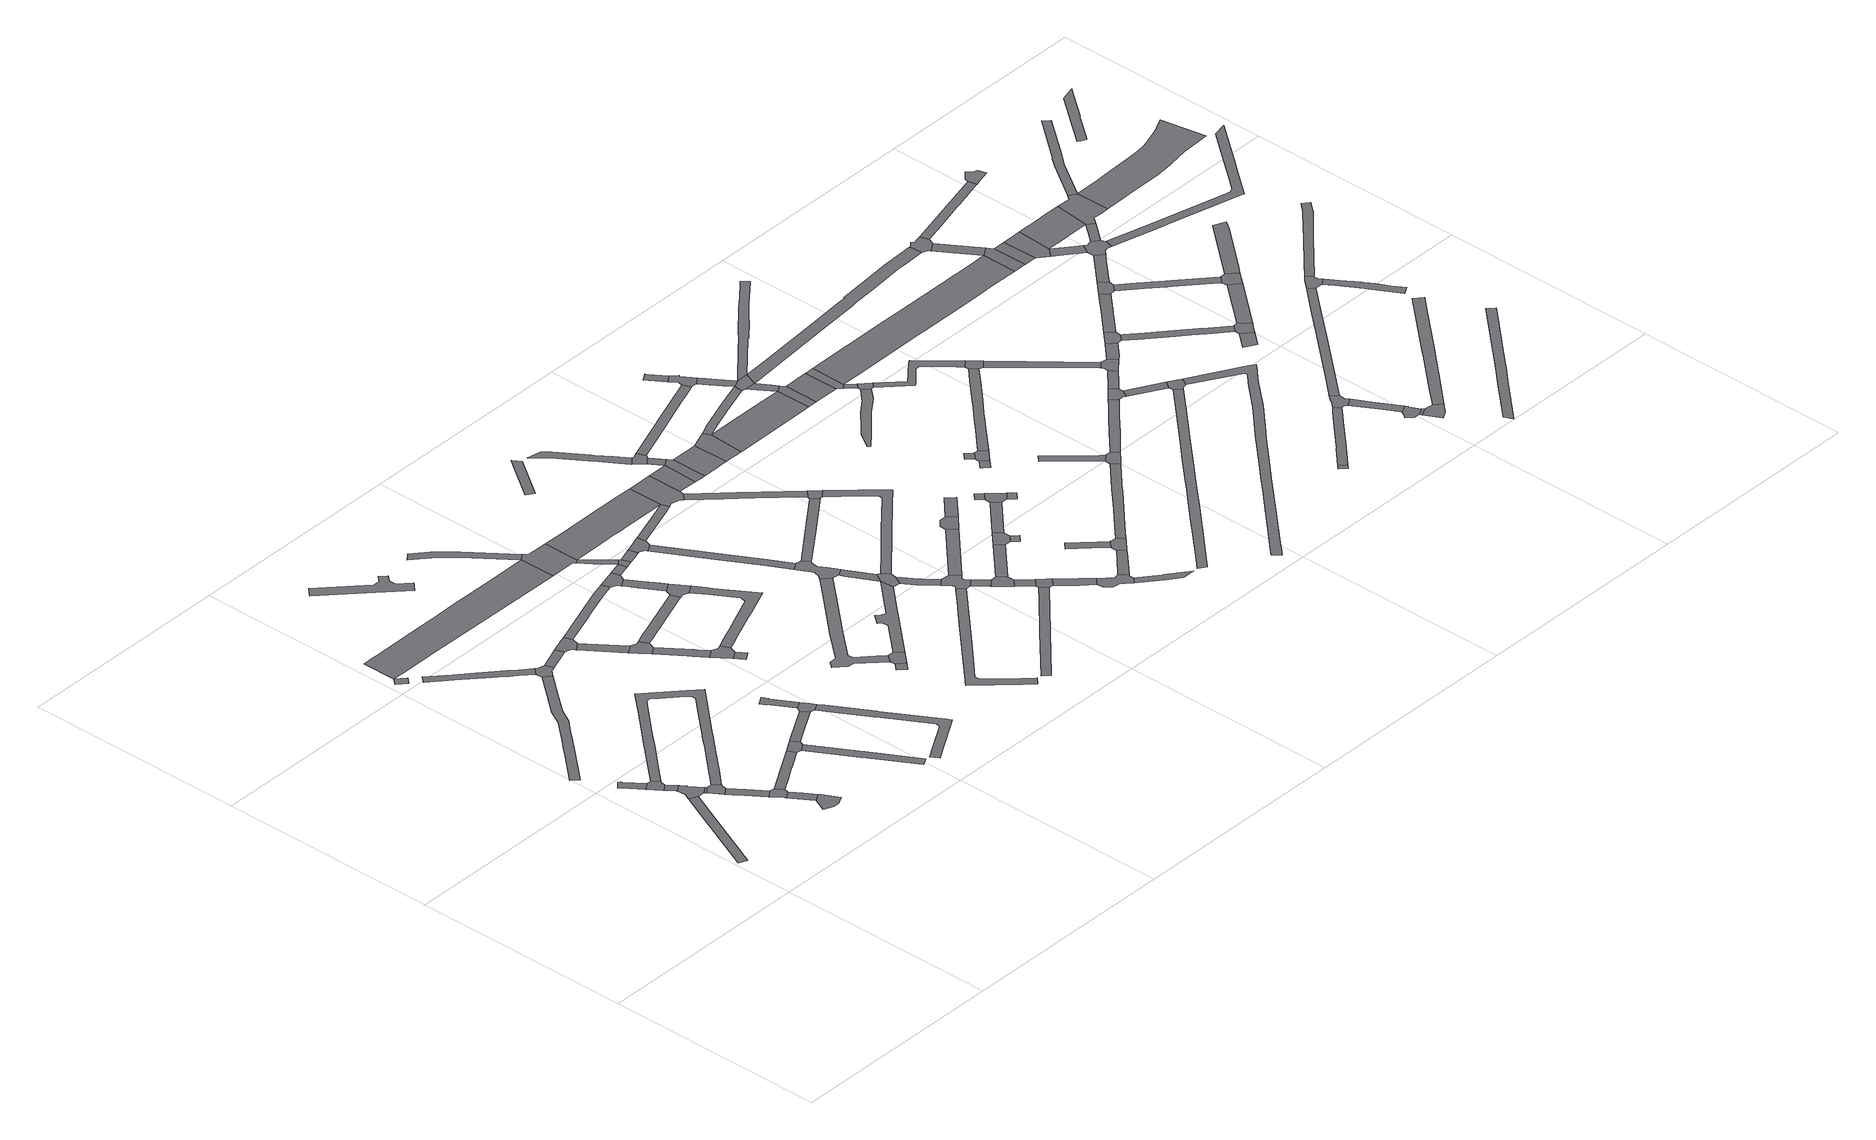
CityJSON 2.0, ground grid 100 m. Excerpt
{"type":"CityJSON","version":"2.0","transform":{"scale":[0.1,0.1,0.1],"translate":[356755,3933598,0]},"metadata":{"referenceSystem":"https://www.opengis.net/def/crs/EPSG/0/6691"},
"CityObjects":{
"road1":{"type":"Road","attributes":{"RoadStructureAttribute.sectionType":"1"},"geometry":[{"type":"MultiSurface","lod":"1","boundaries":[[[0,1,2,3,4,5,6,7,8,9]]]}]},
"road2":{"type":"Road","attributes":{"RoadStructureAttribute.sectionType":"1"},"geometry":[{"type":"MultiSurface","lod":"1","boundaries":[[[10,11,12,13,14,15,16,17]]]}]},
"road3":{"type":"Road","geometry":[{"type":"MultiSurface","lod":"1","boundaries":[[[18,12,11,19,20,21,22]]]}]},
"road4":{"type":"Road","attributes":{"RoadStructureAttribute.sectionType":"1"},"geometry":[{"type":"MultiSurface","lod":"1","boundaries":[[[23,20,19,24,25,26]]]}]},
"road5":{"type":"Road","geometry":[{"type":"MultiSurface","lod":"1","boundaries":[[[27,28,29,30,26,25,31,0,9,32]]]}]},
"road6":{"type":"Road","attributes":{"RoadStructureAttribute.sectionType":"1"},"geometry":[{"type":"MultiSurface","lod":"1","boundaries":[[[33,34,27,32]]]}]},
"road7":{"type":"Road","geometry":[{"type":"MultiSurface","lod":"1","boundaries":[[[33,35,36,37,38,39,40,34]]]}]},
"road8":{"type":"Road","attributes":{"RoadStructureAttribute.sectionType":"1"},"geometry":[{"type":"MultiSurface","lod":"1","boundaries":[[[41,42,37,36,43,44,45,46]]]}]},
"road9":{"type":"Road","geometry":[{"type":"MultiSurface","lod":"1","boundaries":[[[47,48,41,46,49,50,51]]]}]},
"road10":{"type":"Road","attributes":{"RoadStructureAttribute.sectionType":"1"},"geometry":[{"type":"MultiSurface","lod":"1","boundaries":[[[52,53,51,50,54]]]}]},
"road11":{"type":"Road","geometry":[{"type":"MultiSurface","lod":"1","boundaries":[[[55,56,57,52,54,58,59]]]}]},
"road12":{"type":"Road","attributes":{"RoadStructureAttribute.sectionType":"1"},"geometry":[{"type":"MultiSurface","lod":"1","boundaries":[[[60,61,62,63,64,65,66,67,68,69,70,71,72,73,74,75,76,77,78,79]]]}]},
"road13":{"type":"Road","geometry":[{"type":"MultiSurface","lod":"1","boundaries":[[[80,81,82,83]]]}]},
"road14":{"type":"Road","attributes":{"RoadStructureAttribute.sectionType":"1"}},
"road15":{"type":"Road","attributes":{"RoadStructureAttribute.sectionType":"1"},"geometry":[{"type":"MultiSurface","lod":"1","boundaries":[[[47,84,85,86,87,88,89,48]]]}]},
"road16":{"type":"Road","attributes":{"RoadStructureAttribute.sectionType":"1"},"geometry":[{"type":"MultiSurface","lod":"1","boundaries":[[[90,91,92,93,94,95,96,97,98,99,100,101,102,103,104,105,106,107,40,39,108,109,110,111,112,113,114,115,116,117,118,119,120,121,122,123,18,22]]]}]},
"road17":{"type":"Road","attributes":{"RoadStructureAttribute.sectionType":"1"},"geometry":[{"type":"MultiSurface","lod":"1","boundaries":[[[124,125,126,127,128,129,130,131,132,133,134,135,136,137]]]}]},
"road18":{"type":"Road","geometry":[{"type":"MultiSurface","lod":"1","boundaries":[[[138,88,87,139,140,141,142]]]}]},
"road19":{"type":"Road","geometry":[{"type":"MultiSurface","lod":"1","boundaries":[[[68,143,144,145,146,147,148,149,132,131,69]]]}]},
"road20":{"type":"Road","attributes":{"RoadStructureAttribute.sectionType":"1"},"geometry":[{"type":"MultiSurface","lod":"1","boundaries":[[[150,151,152,153,140,139,154,155,156,157]]]}]},
"road21":{"type":"Road","attributes":{"RoadStructureAttribute.sectionType":"1"},"geometry":[{"type":"MultiSurface","lod":"1","boundaries":[[[141,158,159,160,161,142]]]}]},
"road22":{"type":"Road","attributes":{"RoadStructureAttribute.sectionType":"1"},"geometry":[{"type":"MultiSurface","lod":"1","boundaries":[[[148,147,162,163]]]}]},
"road23":{"type":"Road","attributes":{"function":"3","RoadStructureAttribute.sectionType":"1"},"geometry":[{"type":"MultiSurface","lod":"1","boundaries":[[[164,165,166,167,168,169,170,171,80,172,173,174,175,176]]]}]},
"road24":{"type":"Road","geometry":[{"type":"MultiSurface","lod":"1","boundaries":[[[177,178,179,180,181,182,183,184]]]}]},
"road25":{"type":"Road","geometry":[{"type":"MultiSurface","lod":"1","boundaries":[[[185,186,187,188,163,162,189,190,191]]]}]},
"road26":{"type":"Road","attributes":{"RoadStructureAttribute.sectionType":"1"},"geometry":[{"type":"MultiSurface","lod":"1","boundaries":[[[192,193,194,195,196,197,198,199,200,201,202,203]]]}]},
"road27":{"type":"Road","geometry":[{"type":"MultiSurface","lod":"1","boundaries":[[[183,204,160,159,205,206,207,184]]]}]},
"road28":{"type":"Road","attributes":{"RoadStructureAttribute.sectionType":"1"},"geometry":[{"type":"MultiSurface","lod":"1","boundaries":[[[190,208,209,210,211,191]]]}]},
"road29":{"type":"Road","attributes":{"RoadStructureAttribute.sectionType":"1"},"geometry":[{"type":"MultiSurface","lod":"1","boundaries":[[[212,213,214,215,216,217,218,219,206,205,220,221,222,223,224,225,226,227]]]}]},
"road30":{"type":"Road","geometry":[{"type":"MultiSurface","lod":"1","boundaries":[[[228,229,230,210,209,231,232,233,234]]]}]},
"road31":{"type":"Road","attributes":{"RoadStructureAttribute.sectionType":"1"},"geometry":[{"type":"MultiSurface","lod":"1","boundaries":[[[232,235,236,237,238,239,240,233]]]}]},
"road32":{"type":"Road","geometry":[{"type":"MultiSurface","lod":"1","boundaries":[[[241,242,243,244,238,237,245]]]}]},
"road33":{"type":"Road","geometry":[{"type":"MultiSurface","lod":"1","boundaries":[[[246,247,241,245]]]}]},
"road34":{"type":"Road","attributes":{"RoadStructureAttribute.sectionType":"1"},"geometry":[{"type":"MultiSurface","lod":"1","boundaries":[[[248,249,250,187,186,251,252,253,254,255]]]}]},
"road35":{"type":"Road","attributes":{"RoadStructureAttribute.sectionType":"1"},"geometry":[{"type":"MultiSurface","lod":"1","boundaries":[[[256,257,258,228,234,259,260,261,262]]]}]},
"road36":{"type":"Road","attributes":{"RoadStructureAttribute.sectionType":"1"},"geometry":[{"type":"MultiSurface","lod":"1","boundaries":[[[263,264,265,266,267,268,269,176]]]}]},
"road37":{"type":"Road","geometry":[{"type":"MultiSurface","lod":"1","boundaries":[[[270,271,272,273]]]}]},
"road38":{"type":"Road","geometry":[{"type":"MultiSurface","lod":"1","boundaries":[[[274,270,273,275,276,277]]]}]},
"road39":{"type":"Road","geometry":[{"type":"MultiSurface","lod":"1","boundaries":[[[278,279,280,281,282,283,284,248,255]]]}]},
"road40":{"type":"Road","attributes":{"RoadStructureAttribute.sectionType":"1"},"geometry":[{"type":"MultiSurface","lod":"1","boundaries":[[[285,286,287,288,289,290,291,243,242,292,293,294,295,296,297,298,299,300,301]]]}]},
"road41":{"type":"Road","geometry":[{"type":"MultiSurface","lod":"1","boundaries":[[[175,302,303,304,305,306,263,176]]]}]},
"road42":{"type":"Road","attributes":{"RoadStructureAttribute.sectionType":"1"},"geometry":[{"type":"MultiSurface","lod":"1","boundaries":[[[280,307,308,309,310,311,312,313,281]]]}]},
"road43":{"type":"Road","geometry":[{"type":"MultiSurface","lod":"1","boundaries":[[[314,301,300,311,310,256,262]]]}]},
"road44":{"type":"Road","attributes":{"RoadStructureAttribute.sectionType":"1"},"geometry":[{"type":"MultiSurface","lod":"1","boundaries":[[[315,284,283,316,317]]]}]},
"road45":{"type":"Road","attributes":{"RoadStructureAttribute.sectionType":"1"},"geometry":[{"type":"MultiSurface","lod":"1","boundaries":[[[318,319,320,321,322,323,324,325,326,327,328,329,330,331,332,333,334,335,274,277]]]}]},
"road46":{"type":"Road","attributes":{"function":"3","RoadStructureAttribute.sectionType":"1"},"geometry":[{"type":"MultiSurface","lod":"1","boundaries":[[[303,336,315,337,338,304]]]}]},
"road47":{"type":"Road","geometry":[{"type":"MultiSurface","lod":"1","boundaries":[[[339,340,341,337,315,317]]]}]},
"road48":{"type":"Road","attributes":{"RoadStructureAttribute.sectionType":"1"},"geometry":[{"type":"MultiSurface","lod":"1","boundaries":[[[339,342,343,344,340]]]}]},
"road49":{"type":"Road","attributes":{"RoadStructureAttribute.sectionType":"1"},"geometry":[{"type":"MultiSurface","lod":"1","boundaries":[[[345,346,347,348,349,350,351,352,353,354,355,356,357,358,359]]]}]},
"road50":{"type":"Road","attributes":{"RoadStructureAttribute.sectionType":"1"},"geometry":[{"type":"MultiSurface","lod":"1","boundaries":[[[360,361,362,363,364,365,366,367,276,275,368,369,370,371]]]}]},
"road51":{"type":"Road","geometry":[{"type":"MultiSurface","lod":"1","boundaries":[[[372,373,374,375,344,343,376,377,378,379,380,381]]]}]},
"road52":{"type":"Road","attributes":{"RoadStructureAttribute.sectionType":"1"},"geometry":[{"type":"MultiSurface","lod":"1","boundaries":[[[382,383,384,385,379,378,386,387,388,389]]]}]},
"road53":{"type":"Road","attributes":{"function":"3","RoadStructureAttribute.sectionType":"1"},"geometry":[{"type":"MultiSurface","lod":"1","boundaries":[[[390,391,392,393,394,395,396,397,398,399,400,401,402,305,304]]]}]},
"road54":{"type":"Road","attributes":{"RoadStructureAttribute.sectionType":"1"},"geometry":[{"type":"MultiSurface","lod":"1","boundaries":[[[403,404,405,406,407,408,409,410]]]}]},
"road55":{"type":"Road","geometry":[{"type":"MultiSurface","lod":"1","boundaries":[[[411,412,413,414,325,324,415,416,417,418,419,420,421,422,382,389]]]}]},
"road56":{"type":"Road","attributes":{"RoadStructureAttribute.sectionType":"1"},"geometry":[{"type":"MultiSurface","lod":"1","boundaries":[[[397,423,381,380,424,425,426]]]}]},
"road57":{"type":"Road","attributes":{"RoadStructureAttribute.sectionType":"1"},"geometry":[{"type":"MultiSurface","lod":"1","boundaries":[[[427,428,429,416,415,430,431,371]]]}]},
"road58":{"type":"Road","geometry":[{"type":"MultiSurface","lod":"1","boundaries":[[[432,427,371,370,433,434,435]]]}]},
"road59":{"type":"Road","attributes":{"RoadStructureAttribute.sectionType":"1"},"geometry":[{"type":"MultiSurface","lod":"1","boundaries":[[[436,437,438,439,440,441]]]}]},
"road60":{"type":"Road","attributes":{"RoadStructureAttribute.sectionType":"1"},"geometry":[{"type":"MultiSurface","lod":"1","boundaries":[[[442,443,444,445,446,447,448,449,434,433]]]}]},
"road61":{"type":"Road","geometry":[{"type":"MultiSurface","lod":"1","boundaries":[[[359,450,451,452,453,454,455,446,445,456,457,345]]]}]},
"road62":{"type":"Road","attributes":{"RoadStructureAttribute.sectionType":"1"},"geometry":[{"type":"MultiSurface","lod":"1","boundaries":[[[450,458,459,451]]]}]},
"road63":{"type":"Road","geometry":[{"type":"MultiSurface","lod":"1","boundaries":[[[460,461,462,463,464,465,398,397,426]]]}]},
"road64":{"type":"Road","geometry":[{"type":"MultiSurface","lod":"1","boundaries":[[[466,459,458,467,468,469,470]]]}]},
"road65":{"type":"Road","attributes":{"RoadStructureAttribute.sectionType":"1"},"geometry":[{"type":"MultiSurface","lod":"1","boundaries":[[[471,472,473,474,421,420]]]}]},
"road66":{"type":"Road","attributes":{"RoadStructureAttribute.sectionType":"1"},"geometry":[{"type":"MultiSurface","lod":"1","boundaries":[[[475,469,468,476]]]}]},
"road67":{"type":"Road","attributes":{"RoadStructureAttribute.sectionType":"1"},"geometry":[{"type":"MultiSurface","lod":"1","boundaries":[[[477,478,479,480,481,482,483,484,485,486,487,488,489,490]]]}]},
"road68":{"type":"Road","geometry":[{"type":"MultiSurface","lod":"1","boundaries":[[[406,491,492,493,494,475,476,407]]]}]},
"road69":{"type":"Road","attributes":{"function":"3","RoadStructureAttribute.sectionType":"1"},"geometry":[{"type":"MultiSurface","lod":"1","boundaries":[[[495,496,465,464,497]]]}]},
"road70":{"type":"Road","attributes":{"RoadStructureAttribute.sectionType":"1"},"geometry":[{"type":"MultiSurface","lod":"1","boundaries":[[[498,499,455,454]]]}]},
"road71":{"type":"Road","attributes":{"RoadStructureAttribute.sectionType":"1"},"geometry":[{"type":"MultiSurface","lod":"1","boundaries":[[[500,501,502,463,462,503,504,505,506,507,508,509]]]}]},
"road72":{"type":"Road","attributes":{"RoadStructureAttribute.sectionType":"1"},"geometry":[{"type":"MultiSurface","lod":"1","boundaries":[[[491,510,511,512,513,514,515,516,517,492]]]}]},
"road73":{"type":"Road","attributes":{"RoadStructureAttribute.sectionType":"1"},"geometry":[{"type":"MultiSurface","lod":"1","boundaries":[[[518,519,466,470]]]}]},
"road74":{"type":"Road","attributes":{"RoadStructureAttribute.sectionType":"1"},"geometry":[{"type":"MultiSurface","lod":"1","boundaries":[[[520,521,522,523,524,525,526,527,528,529,530,531,532,533,534,535,536,537,538,539,540,541,432,435]]]}]},
"road75":{"type":"Road","geometry":[{"type":"MultiSurface","lod":"1","boundaries":[[[542,543,544,545,477,490,546]]]}]},
"road76":{"type":"Road","geometry":[{"type":"MultiSurface","lod":"1","boundaries":[[[547,548,549,495,497,550,551]]]}]},
"road77":{"type":"Road","attributes":{"RoadStructureAttribute.sectionType":"1"},"geometry":[{"type":"MultiSurface","lod":"1","boundaries":[[[552,495,549,542,546]]]}]},
"road78":{"type":"Road","geometry":[{"type":"MultiSurface","lod":"1","boundaries":[[[553,554,555,556,557,558,559,560,561,562,514,513,563,564]]]}]},
"road79":{"type":"Road","geometry":[{"type":"MultiSurface","lod":"1","boundaries":[[[508,565,566,473,472,567,532,531,568,569,509]]]}]},
"road80":{"type":"Road","attributes":{"function":"3","RoadStructureAttribute.sectionType":"1"},"geometry":[{"type":"MultiSurface","lod":"1","boundaries":[[[547,551,570,571,572]]]}]},
"road81":{"type":"Road","geometry":[{"type":"MultiSurface","lod":"1","boundaries":[[[573,574,519,518,575,576]]]}]},
"road82":{"type":"Road","attributes":{"RoadStructureAttribute.sectionType":"1"},"geometry":[{"type":"MultiSurface","lod":"1","boundaries":[[[577,578,579,580,499,498,581,582]]]}]},
"road83":{"type":"Road","geometry":[{"type":"MultiSurface","lod":"1","boundaries":[[[575,583,584,576]]]}]},
"road84":{"type":"Road","attributes":{"RoadStructureAttribute.sectionType":"1"},"geometry":[{"type":"MultiSurface","lod":"1","boundaries":[[[556,585,586,587,588,589,590,557]]]}]},
"road85":{"type":"Road","attributes":{"RoadStructureAttribute.sectionType":"1"},"geometry":[{"type":"MultiSurface","lod":"1","boundaries":[[[591,592,560,559,593,594,595]]]}]},
"road86":{"type":"Road","geometry":[{"type":"MultiSurface","lod":"1","boundaries":[[[571,596,597,598,599,572]]]}]},
"road87":{"type":"Road","attributes":{"RoadStructureAttribute.sectionType":"1"},"geometry":[{"type":"MultiSurface","lod":"1","boundaries":[[[600,601,602,603,604,605]]]}]},
"road88":{"type":"Road","attributes":{"RoadStructureAttribute.sectionType":"1"},"geometry":[{"type":"MultiSurface","lod":"1","boundaries":[[[606,607,577,582]]]}]},
"road89":{"type":"Road","attributes":{"RoadStructureAttribute.sectionType":"1"},"geometry":[{"type":"MultiSurface","lod":"1","boundaries":[[[608,574,573,609,610,611]]]}]},
"road90":{"type":"Road","geometry":[{"type":"MultiSurface","lod":"1","boundaries":[[[594,612,613,614,600,605,595]]]}]},
"road91":{"type":"Road","attributes":{"RoadStructureAttribute.sectionType":"1"},"geometry":[{"type":"MultiSurface","lod":"1","boundaries":[[[543,615,616,617,618,619,620,621,622,623,624,544]]]}]},
"road92":{"type":"Road","attributes":{"RoadStructureAttribute.sectionType":"1"},"geometry":[{"type":"MultiSurface","lod":"1","boundaries":[[[625,626,627,628]]]}]},
"road93":{"type":"Road","geometry":[{"type":"MultiSurface","lod":"1","boundaries":[[[610,629,630,625,628,611]]]}]},
"road94":{"type":"Road","attributes":{"RoadStructureAttribute.sectionType":"1"},"geometry":[{"type":"MultiSurface","lod":"1","boundaries":[[[631,632,630,629]]]}]},
"road95":{"type":"Road","attributes":{"RoadStructureAttribute.sectionType":"1"},"geometry":[{"type":"MultiSurface","lod":"1","boundaries":[[[597,633,634,635,636,637,638,639,640,641,642,598]]]}]},
"road96":{"type":"Road","attributes":{"function":"3","RoadStructureAttribute.sectionType":"1"},"geometry":[{"type":"MultiSurface","lod":"1","boundaries":[[[643,644,645,646,647,648,649,650,597,596]]]}]},
"road97":{"type":"Road","attributes":{"RoadStructureAttribute.sectionType":"1"},"geometry":[{"type":"MultiSurface","lod":"1","boundaries":[[[651,652,653,654,655]]]}]},
"road98":{"type":"Road","attributes":{"RoadStructureAttribute.sectionType":"1"},"geometry":[{"type":"MultiSurface","lod":"1","boundaries":[[[656,657,658,659,660,661,662,614,613,663,664,665,666,667,668,669,670,671,672]]]}]},
"road99":{"type":"Road","attributes":{"RoadStructureAttribute.sectionType":"1"},"geometry":[{"type":"MultiSurface","lod":"1","boundaries":[[[673,674,675,676,677,678]]]}]},
"road100":{"type":"Road","geometry":[{"type":"MultiSurface","lod":"1","boundaries":[[[652,651,679,680,620,619,681,682,683,684,685,686]]]}]},
"road101":{"type":"Road","geometry":[{"type":"MultiSurface","lod":"1","boundaries":[[[687,688,689,690]]]}]},
"road102":{"type":"Road","geometry":[{"type":"MultiSurface","lod":"1","boundaries":[[[687,690,691,673,678,692,693,694,695]]]}]},
"road103":{"type":"Road","attributes":{"RoadStructureAttribute.sectionType":"1"},"geometry":[{"type":"MultiSurface","lod":"1","boundaries":[[[696,697,698,683,682,699,638,700]]]}]},
"road104":{"type":"Road","attributes":{"RoadStructureAttribute.sectionType":"1"},"geometry":[{"type":"MultiSurface","lod":"1","boundaries":[[[701,702,703,704,705,706,707,708,709,710,711,712,713]]]}]},
"road105":{"type":"Road","attributes":{"RoadStructureAttribute.sectionType":"1"},"geometry":[{"type":"MultiSurface","lod":"1","boundaries":[[[714,715,716,646,717,718,719]]]}]},
"road106":{"type":"Road","geometry":[{"type":"MultiSurface","lod":"1","boundaries":[[[720,700,638,637,714,719]]]}]},
"road107":{"type":"Road","geometry":[{"type":"MultiSurface","lod":"1","boundaries":[[[645,721,722,717,646]]]}]},
"road108":{"type":"Road","attributes":{"RoadStructureAttribute.sectionType":"1"},"geometry":[{"type":"MultiSurface","lod":"1","boundaries":[[[723,724,725,726,727]]]}]},
"road109":{"type":"Road","attributes":{"RoadStructureAttribute.sectionType":"1"},"geometry":[{"type":"MultiSurface","lod":"1","boundaries":[[[721,728,729,730,722]]]}]},
"road110":{"type":"Road","attributes":{"RoadStructureAttribute.sectionType":"1"},"geometry":[{"type":"MultiSurface","lod":"1","boundaries":[[[731,732,733,734,735,736,737,738,739,740,741,742,743,744,745,746,747,748,749,750,751]]]}]},
"road111":{"type":"Road","geometry":[{"type":"MultiSurface","lod":"1","boundaries":[[[723,727,672,671,752,753,754]]]}]},
"road112":{"type":"Road","geometry":[{"type":"MultiSurface","lod":"1","boundaries":[[[755,730,729,756,757,758]]]}]},
"road113":{"type":"Road","attributes":{"RoadStructureAttribute.sectionType":"1"},"geometry":[{"type":"MultiSurface","lod":"1","boundaries":[[[756,759,760,757]]]}]},
"road114":{"type":"Road","geometry":[{"type":"MultiSurface","lod":"1","boundaries":[[[761,760,759,713,712,762]]]}]},
"road115":{"type":"Road","attributes":{"RoadStructureAttribute.sectionType":"1"},"geometry":[{"type":"MultiSurface","lod":"1","boundaries":[[[694,763,764,765,766,767,768,769,770,771,772,773,774,775,695]]]}]},
"road116":{"type":"Road","attributes":{"RoadStructureAttribute.sectionType":"1"},"geometry":[{"type":"MultiSurface","lod":"1","boundaries":[[[776,777,778,779,780,781,782,783,784,785,786,787,788,789,790,791,792,793,700,720]]]}]},
"road117":{"type":"Road","attributes":{"RoadStructureAttribute.sectionType":"1"},"geometry":[{"type":"MultiSurface","lod":"1","boundaries":[[[794,795,796,797,798,799,800,801,802,803,804,805,806,761,762]]]}]},
"road118":{"type":"Road","attributes":{"RoadStructureAttribute.sectionType":"1"},"geometry":[{"type":"MultiSurface","lod":"1","boundaries":[[[807,808,809,810,811,812,754,753,813,814,815,816,817]]]}]},
"road119":{"type":"Road","attributes":{"RoadStructureAttribute.sectionType":"1"},"geometry":[{"type":"MultiSurface","lod":"1","boundaries":[[[818,819,820,821,822,823,824,825,826,827,828,829,830,831,832,833,834,835,836,837,838,839,840,841,842,843,844,845,846,847,848,849]]]}]},
"road120":{"type":"Road","geometry":[{"type":"MultiSurface","lod":"1","boundaries":[[[850,851,852,853]]]}]},
"road121":{"type":"Road","geometry":[{"type":"MultiSurface","lod":"1","boundaries":[[[854,855,801,800,769,768]]]}]},
"road122":{"type":"Road","geometry":[{"type":"MultiSurface","lod":"1","boundaries":[[[856,857,858,859,860,861,807,817]]]}]},
"road123":{"type":"Road","attributes":{"RoadStructureAttribute.sectionType":"1"},"geometry":[{"type":"MultiSurface","lod":"1","boundaries":[[[862,863,864,865,866,867,868,869,870,871,872,873,874,875,876,877,878,720,719]]]}]},
"road124":{"type":"Road","attributes":{"RoadStructureAttribute.sectionType":"1"},"geometry":[{"type":"MultiSurface","lod":"1","boundaries":[[[879,880,881,855,854,882,883,884,885]]]}]},
"road125":{"type":"Road","attributes":{"RoadStructureAttribute.sectionType":"1"},"geometry":[{"type":"MultiSurface","lod":"1","boundaries":[[[858,857,886,887]]]}]},
"road126":{"type":"Road","attributes":{"RoadStructureAttribute.sectionType":"1"},"geometry":[{"type":"MultiSurface","lod":"1","boundaries":[[[859,888,889,890,891,860]]]}]},
"road127":{"type":"Road","attributes":{"RoadStructureAttribute.sectionType":"1"},"geometry":[{"type":"MultiSurface","lod":"1","boundaries":[[[892,893,894,895,896,897,898,850,853,899,900,901,902,903]]]}]},
"road128":{"type":"Road","attributes":{"function":"3","RoadStructureAttribute.sectionType":"1"},"geometry":[{"type":"MultiSurface","lod":"1","boundaries":[[[904,905,906,907,758,757,908,909,910,911,912,913,914,915,916]]]}]},
"road129":{"type":"Road","geometry":[{"type":"MultiSurface","lod":"1","boundaries":[[[750,917,834,833,887,886,751]]]}]},
"road130":{"type":"Road","geometry":[{"type":"MultiSurface","lod":"1","boundaries":[[[918,919,890,889,920,921,879,885]]]}]},
"road131":{"type":"Road","attributes":{"RoadStructureAttribute.sectionType":"1"},"geometry":[{"type":"MultiSurface","lod":"1","boundaries":[[[922,923,924,925,921,920]]]}]},
"road132":{"type":"Road","geometry":[{"type":"MultiSurface","lod":"1","boundaries":[[[926,927,928,929,930,931,932,933,934,935,936,937,892,903]]]}]},
"road133":{"type":"Road","geometry":[{"type":"MultiSurface","lod":"1","boundaries":[[[925,924,938,939,940,941]]]}]},
"road134":{"type":"Road","attributes":{"RoadStructureAttribute.sectionType":"1"},"geometry":[{"type":"MultiSurface","lod":"1","boundaries":[[[942,943,944,945,946,947,948,949,931,930]]]}]},
"road135":{"type":"Road","geometry":[{"type":"MultiSurface","lod":"1","boundaries":[[[950,951,952,945,944,953,954,955,956,957]]]}]},
"road136":{"type":"Road","attributes":{"RoadStructureAttribute.sectionType":"1"},"geometry":[{"type":"MultiSurface","lod":"1","boundaries":[[[958,950,957,959]]]}]},
"road137":{"type":"Road","geometry":[{"type":"MultiSurface","lod":"1","boundaries":[[[960,958,959,961,962,963]]]}]},
"road138":{"type":"Road","attributes":{"RoadStructureAttribute.sectionType":"1"},"geometry":[{"type":"MultiSurface","lod":"1","boundaries":[[[938,964,965,966,967,968,969,970,971,972,973,974,939]]]}]},
"road139":{"type":"Road","attributes":{"RoadStructureAttribute.sectionType":"1"},"geometry":[{"type":"MultiSurface","lod":"1","boundaries":[[[940,975,976,977,978,979,980,941]]]}]},
"road140":{"type":"Road","attributes":{"RoadStructureAttribute.sectionType":"1"},"geometry":[{"type":"MultiSurface","lod":"1","boundaries":[[[981,982,983,984,985]]]}]},
"road141":{"type":"Road","geometry":[{"type":"MultiSurface","lod":"1","boundaries":[[[986,987,988,989,990,991,992,993,870,869,994,995]]]}]},
"road142":{"type":"Road","geometry":[{"type":"MultiSurface","lod":"1","boundaries":[[[968,981,985,996,997,998,969]]]}]},
"road143":{"type":"Road","attributes":{"RoadStructureAttribute.sectionType":"1"},"geometry":[{"type":"MultiSurface","lod":"1","boundaries":[[[999,986,995,916]]]}]},
"road144":{"type":"Road","geometry":[{"type":"MultiSurface","lod":"1","boundaries":[[[978,1000,1001,1002,1003,979]]]}]},
"road145":{"type":"Road","geometry":[{"type":"MultiSurface","lod":"1","boundaries":[[[915,1004,1005,999,916]]]}]},
"road146":{"type":"Road","attributes":{"RoadStructureAttribute.sectionType":"1"},"geometry":[{"type":"MultiSurface","lod":"1","boundaries":[[[1006,1007,1008,934,933,1009,1010,1011,1012,1013]]]}]},
"road147":{"type":"Road","attributes":{"RoadStructureAttribute.sectionType":"1"},"geometry":[{"type":"MultiSurface","lod":"1","boundaries":[[[1005,1004,1014,1015]]]}]},
"road148":{"type":"Road","attributes":{"RoadStructureAttribute.sectionType":"1"},"geometry":[{"type":"MultiSurface","lod":"1","boundaries":[[[1016,1003,1002,1017,1018,1019]]]}]},
"road149":{"type":"Road","attributes":{"RoadStructureAttribute.sectionType":"1"},"geometry":[{"type":"MultiSurface","lod":"1","boundaries":[[[1020,1021,1022,998,997,1023,1024]]]}]},
"road150":{"type":"Road","attributes":{"RoadStructureAttribute.sectionType":"1"},"geometry":[{"type":"MultiSurface","lod":"1","boundaries":[[[1000,1025,1026,1027,1028,1029,1030,1031,1032,1033,1001]]]}]},
"road151":{"type":"Road","geometry":[{"type":"MultiSurface","lod":"1","boundaries":[[[1014,1034,1035,1036,1037,1038,1039,1015]]]}]},
"road152":{"type":"Road","attributes":{"RoadStructureAttribute.sectionType":"1"},"geometry":[{"type":"MultiSurface","lod":"1","boundaries":[[[1040,1041,1042,1043,1044,1045,1046,1047,1048,1049,960,963]]]}]},
"road153":{"type":"Road","attributes":{"RoadStructureAttribute.sectionType":"1"},"geometry":[{"type":"MultiSurface","lod":"1","boundaries":[[[1050,1051,1052,1053,1054,1055,1056,1057,1058,1059,1060]]]}]},
"road154":{"type":"Road","attributes":{"RoadStructureAttribute.sectionType":"1"},"geometry":[{"type":"MultiSurface","lod":"1","boundaries":[[[1061,1062,1063,1064,1065,988,987,1066,1067,1068,1069,1070,1071,1072,1073]]]}]},
"road155":{"type":"Road","geometry":[{"type":"MultiSurface","lod":"1","boundaries":[[[1019,1074,1075,1076,1077,1078,1079,1080,1081,1082,1016]]]}]},
"road156":{"type":"Road","attributes":{"function":"3","RoadStructureAttribute.sectionType":"1"},"geometry":[{"type":"MultiSurface","lod":"1","boundaries":[[[1083,1084,1085,1086,1037,1036,1035,1087,1082,1081,1088,1036,1089,1090,1091]]]}]},
"road157":{"type":"Road","geometry":[{"type":"MultiSurface","lod":"1","boundaries":[[[1030,1029,1020,1024,1092,1093,1094]]]}]},
"road158":{"type":"Road","attributes":{"RoadStructureAttribute.sectionType":"1"},"geometry":[{"type":"MultiSurface","lod":"1","boundaries":[[[1091,1095,1096,1079,1078,1097,1098,1099]]]}]},
"road159":{"type":"Road","geometry":[{"type":"MultiSurface","lod":"1","boundaries":[[[1100,1013,1012,1101,1102,1103,1104,1105,1106]]]}]},
"road160":{"type":"Road","attributes":{"RoadStructureAttribute.sectionType":"1"},"geometry":[{"type":"MultiSurface","lod":"1","boundaries":[[[1107,1108,1109,1110,1111,1112,1102,1101,1113,1114,1115,1116]]]}]},
"road161":{"type":"Road","attributes":{"RoadStructureAttribute.sectionType":"1"},"geometry":[{"type":"MultiSurface","lod":"1","boundaries":[[[1093,1117,1118,1119,1120,1121,1094]]]}]},
"road162":{"type":"Road","geometry":[{"type":"MultiSurface","lod":"1","boundaries":[[[1122,1123,1124,1083,1091,1099,1125,1126,1127,1128]]]}]},
"road163":{"type":"Road","geometry":[{"type":"MultiSurface","lod":"1","boundaries":[[[1129,1130,1131,1061,1073,1132,1133,1134]]]}]},
"road164":{"type":"Road","attributes":{"RoadStructureAttribute.sectionType":"1"},"geometry":[{"type":"MultiSurface","lod":"1","boundaries":[[[1105,1135,1136,1137,1138,1139,1140,1141,1142,1143,1144,1145,1146,1147,1148,1106]]]}]},
"road165":{"type":"Road","attributes":{"RoadStructureAttribute.sectionType":"1"},"geometry":[{"type":"MultiSurface","lod":"1","boundaries":[[[1149,1150,1151,1152,1153,1154,1155,1156,1077,1076,1157,1158,1159,1160,1161,1162,1163,1164]]]}]},
"road166":{"type":"Road","attributes":{"RoadStructureAttribute.sectionType":"1"},"geometry":[{"type":"MultiSurface","lod":"1","boundaries":[[[1165,1166,1167,1168,1169,1170,1123,1122,1171,1172,1173,1174]]]}]},
"road167":{"type":"Road","attributes":{"function":"3","RoadStructureAttribute.sectionType":"1"},"geometry":[{"type":"MultiSurface","lod":"1","boundaries":[[[1175,1176,1177,1178,1179,1180,1181,1182,1183,1184,1185,1186,1187,1188,1189,1190,1191,1192,1193,1194,1195,1196,1197,1122,1128]]]}]},
"road168":{"type":"Road","attributes":{"RoadStructureAttribute.sectionType":"1"},"geometry":[{"type":"MultiSurface","lod":"1","boundaries":[[[1198,1199,1200,1201,1202,1203,1204,1205,1206,1207,1208]]]}]}
},
"vertices":[
[212,707,0],[146,562,0],[99,457,0],[84,425,0],[18,280,0],[55,263,0],[102,367,0],[135,440,0],[183,546,0],[249,691,0],
[95,950,0],[150,873,0],[182,895,0],[152,937,0],[125,974,0],[122,978,0],[114,986,0],[86,961,0],
[202,894,0],[191,816,0],[222,839,0],[224,859,0],[231,867,0],
[250,800,0],[221,775,0],[222,774,0],[253,796,0],
[311,712,0],[272,766,0],[273,768,0],[255,794,0],[225,736,0],[281,690,0],
[287,682,0],[317,704,0],
[292,675,0],[328,623,0],[360,645,0],[363,668,0],[369,676,0],[340,703,0],
[460,507,0],[405,582,0],[346,598,0],[345,596,0],[375,559,0],[428,484,0],
[507,470,0],[482,502,0],[465,433,0],[468,428,0],[502,451,0],
[566,352,0],[534,401,0],[532,330,0],
[574,252,0],[611,272,0],[572,343,0],[504,270,0],[547,250,0],
[30,1106,0],[168,1260,0],[222,1320,0],[251,1352,0],[295,1401,0],[327,1460,0],[341,1477,0],[400,1549,0],[481,1647,0],[449,1673,0],[446,1670,0],[368,1575,0],[327,1526,0],[295,1487,0],[262,1424,0],[198,1353,0],[190,1344,0],[138,1286,0],[119,1265,0],[0,1133,0],
[58,2094,0],[33,2066,0],[74,2031,0],[98,2059,0],
[566,506,0],[616,536,0],[648,555,0],[724,600,0],[704,635,0],[633,593,0],
[305,948,0],[380,1029,0],[401,1053,0],[444,1099,0],[551,1215,0],[595,1263,0],[616,1264,0],[641,1239,0],[719,1168,0],[735,1153,0],[735,1133,0],[669,1061,0],[569,952,0],[564,947,0],[541,922,0],[513,891,0],[485,861,0],[403,772,0],[433,745,0],[515,834,0],[529,850,0],[569,894,0],[598,925,0],[602,929,0],[698,1034,0],[802,1146,0],[752,1192,0],[664,1273,0],[602,1330,0],[521,1242,0],[431,1144,0],[371,1079,0],[350,1056,0],[276,975,0],
[117,1993,0],[208,1914,0],[298,1835,0],[359,1782,0],[358,1780,0],[367,1772,0],[396,1747,0],[446,1704,0],[471,1732,0],[425,1772,0],[392,1802,0],[300,1882,0],[230,1943,0],[141,2022,0],
[746,661,0],[744,595,0],[778,617,0],[784,636,0],[763,671,0],
[494,1662,0],[503,1673,0],[504,1672,0],[514,1675,0],[527,1680,0],[513,1718,0],[479,1724,0],
[900,407,0],[897,411,0],[829,529,0],[802,575,0],[863,391,0],[866,386,0],[987,177,0],[1022,198,0],
[813,654,0],[961,742,0],[937,774,0],[783,683,0],
[631,1718,0],[617,1756,0],
[819,2252,0],[589,2251,0],[502,2250,0],[449,2250,0],[314,2249,0],[134,2248,0],[108,2248,0],[58,2248,0],[109,2094,0],[308,2093,0],[551,2092,0],[985,2091,0],[981,2253,0],
[920,920,0],[922,921,0],[907,947,0],[869,924,0],[884,898,0],[886,899,0],[946,795,0],[981,815,0],
[714,1748,0],[715,1750,0],[702,1787,0],[680,1779,0],[661,1711,0],[672,1696,0],[708,1721,0],
[419,2557,0],[557,2427,0],[592,2464,0],[539,2513,0],[538,2543,0],[562,2568,0],[533,2595,0],[509,2570,0],[479,2569,0],[452,2594,0],[293,2743,0],[259,2707,0],
[940,776,0],[981,736,0],[1015,756,0],[1001,780,0],
[677,1689,0],[791,1531,0],[829,1555,0],[728,1693,0],
[1062,159,0],[1113,190,0],[1274,287,0],[1286,294,0],[1273,317,0],[1139,546,0],[1135,553,0],[1031,730,0],[1029,654,0],[1100,532,0],[1104,526,0],[1224,320,0],[1219,301,0],[1133,249,0],[1098,228,0],[1041,193,0],
[875,1552,0],[858,1546,0],[848,1549,0],[815,1498,0],[845,1456,0],[882,1482,0],[891,1511,0],
[927,1344,0],[939,1328,0],[976,1276,0],[1015,1300,0],[983,1343,0],[975,1355,0],
[1067,1226,0],[1078,1255,0],[1060,1295,0],[1043,1288,0],[1031,1200,0],
[1060,1159,0],[1097,1184,0],
[1063,1911,0],[997,1892,0],[809,1825,0],[845,1797,0],[902,1817,0],[998,1852,0],[1009,1856,0],[1073,1875,0],
[1189,1667,0],[1026,1608,0],[905,1564,0],[924,1523,0],[1051,1569,0],[1176,1615,0],[1204,1625,0],
[1012,2277,0],[866,2467,0],[790,2551,0],[722,2609,0],[689,2584,0],[762,2522,0],[836,2442,0],
[1420,709,0],[1392,678,0],[1425,647,0],[1454,679,0],
[1418,730,0],[1505,734,0],[1472,765,0],[1446,766,0],
[1073,1873,0],[1100,1863,0],[1108,1849,0],[1147,1871,0],[1157,1894,0],[1159,1898,0],[1149,1935,0],
[1291,1554,0],[1357,1448,0],[1348,1419,0],[1259,1381,0],[1165,1341,0],[1145,1333,0],[1090,1309,0],[1111,1269,0],[1153,1287,0],[1277,1340,0],[1307,1352,0],[1437,1407,0],[1412,1446,0],[1330,1575,0],[1318,1595,0],[1287,1644,0],[1249,1620,0],
[1099,2092,0],[1108,2080,0],[1125,2093,0],[1123,2255,0],[1029,2255,0],
[1121,1827,0],[1143,1790,0],[1144,1788,0],[1200,1696,0],[1239,1720,0],[1223,1747,0],[1185,1807,0],
[1221,1631,0],
[1208,1952,0],[1163,1899,0],[1219,1915,0],
[1412,797,0],[1344,858,0],[1342,883,0],[1443,999,0],[1604,1175,0],[1686,1265,0],[1691,1271,0],[1653,1304,0],[1632,1280,0],[1560,1202,0],[1405,1032,0],[1304,916,0],[1293,904,0],[1260,903,0],[1238,875,0],[1285,832,0],[1316,830,0],[1384,763,0],
[1150,2026,0],[1231,1972,0],[1180,2030,0],
[1255,1926,0],[1239,1963,0],[1236,1966,0],
[1289,1937,0],[1318,1947,0],[1307,1987,0],
[1951,864,0],[1892,805,0],[1807,721,0],[1649,564,0],[1492,408,0],[1645,247,0],[1685,205,0],[1714,233,0],[1670,279,0],[1559,396,0],[1559,419,0],[1698,557,0],[1820,677,0],[1885,742,0],[1979,835,0],
[1714,1028,0],[1650,959,0],[1629,964,0],[1610,983,0],[1577,940,0],[1593,926,0],[1594,898,0],[1584,887,0],[1617,857,0],[1729,978,0],[1800,1055,0],[1796,1116,0],
[1390,2016,0],[1380,2013,0],[1353,2003,0],[1319,1991,0],[1319,1947,0],[1347,1937,0],[1352,1928,0],[1387,1948,0],[1398,1978,0],[1390,2014,0],
[1669,1442,0],[1614,1543,0],[1534,1685,0],[1503,1740,0],[1468,1721,0],[1499,1666,0],[1579,1523,0],[1634,1423,0],
[1201,2094,0],[1219,2094,0],[1315,2095,0],[1336,2095,0],[1375,2095,0],[1434,2096,0],[1459,2096,0],[1618,2096,0],[1618,2256,0],[1539,2255,0],[1362,2255,0],[1261,2254,0],[1252,2254,0],
[1761,203,0],[1979,401,0],[2191,594,0],[2199,601,0],[2171,630,0],[2116,580,0],[1952,431,0],[1734,232,0],
[1654,1385,0],[1663,1369,0],[1673,1348,0],[1665,1319,0],[1721,1266,0],[1754,1284,0],[1727,1334,0],[1708,1369,0],[1715,1402,0],[1718,1405,0],[1694,1436,0],[1690,1437,0],
[1573,2079,0],[1417,1985,0],[1586,2044,0],[1631,2061,0],
[1819,1160,0],[1781,1233,0],[1766,1263,0],[1732,1242,0],[1752,1202,0],
[1837,1152,0],[1835,1052,0],[1856,1094,0],[1860,1119,0],
[1456,2724,0],[1430,2688,0],[1319,2532,0],[1352,2509,0],[1416,2599,0],[1480,2689,0],
[1872,996,0],[1873,995,0],[1907,954,0],[1931,924,0],[1962,949,0],[1914,1009,0],[1913,1010,0],[1906,1018,0],
[2003,835,0],[2035,862,0],[2020,879,0],[2020,895,0],[2037,910,0],[2002,947,0],[1961,886,0],[1961,874,0],
[2054,775,0],[2086,802,0],
[1651,2069,0],[1691,2060,0],[1700,2050,0],[1729,2078,0],[1733,2098,0],[1733,2256,0],
[2116,803,0],[2088,735,0],[2114,708,0],[2145,738,0],[2144,768,0],
[1878,1524,0],[2058,1660,0],[2028,1688,0],[1854,1557,0],
[2203,677,0],[2172,648,0],
[1777,2386,0],[1736,2447,0],[1695,2507,0],[1688,2518,0],[1687,2519,0],[1602,2645,0],[1575,2677,0],[1510,2690,0],[1562,2631,0],[1570,2621,0],[1653,2498,0],[1662,2486,0],[1707,2418,0],[1747,2358,0],
[2217,600,0],[2249,629,0],[2234,646,0],[2225,652,0],
[1825,2256,0],[1812,2256,0],[1822,2096,0],
[2259,1122,0],[2225,1158,0],
[1879,1923,0],[1874,1928,0],[1832,1972,0],[1809,1938,0],[1845,1901,0],[1848,1898,0],[1892,1852,0],[1958,1782,0],[2033,1703,0],[2062,1731,0],
[2218,599,0],[2285,523,0],[2312,497,0],[2334,476,0],[2365,506,0],[2319,554,0],[2272,603,0],[2267,609,0],
[2298,917,0],[2268,951,0],
[1930,1179,0],[1954,1200,0],[1983,1225,0],[2055,1287,0],[2097,1324,0],[2104,1330,0],[2172,1389,0],[2188,1403,0],[2213,1424,0],[2288,1488,0],[2201,1587,0],[2103,1688,0],[2074,1660,0],[2171,1559,0],[2172,1558,0],[2222,1502,0],[2219,1482,0],[2131,1406,0],[2062,1347,0],[2043,1331,0],[2028,1317,0],[1936,1237,0],
[1818,2339,0],[1828,2355,0],[1813,2393,0],[1789,2384,0],[1786,2316,0],
[1874,2257,0],[1860,2277,0],[1859,2279,0],[1859,2095,0],[1875,2095,0],
[1822,2260,0],
[2367,418,0],[2397,414,0],[2416,397,0],[2439,375,0],[2463,400,0],[2461,419,0],[2468,426,0],[2437,457,0],[2415,453,0],[2393,476,0],[2339,451,0],[2339,447,0],
[2031,1693,0],[2029,1689,0],[2060,1662,0],[2094,1698,0],[2080,1712,0],
[1916,2096,0],[2003,2096,0],[2001,2257,0],
[2357,975,0],[2326,1007,0],[2328,918,0],[2357,945,0],
[2285,1215,0],[2260,1215,0],[2255,1215,0],[2226,1188,0],[2318,1177,0],[2319,1178,0],
[2356,890,0],[2385,918,0],
[2452,363,0],[2534,299,0],[2593,254,0],[2652,255,0],[2558,324,0],[2553,328,0],
[2547,560,0],[2520,534,0],[2575,531,0],[2585,541,0],[2557,570,0],
[2089,2097,0],[2098,2258,0],[2084,2291,0],[2034,2271,0],
[2586,628,0],[2552,663,0],[2462,753,0],[2434,725,0],[2505,654,0],[2558,600,0],
[2413,1268,0],[2379,1304,0],
[2427,1105,0],[2466,1079,0],[2504,1116,0],[2473,1149,0],
[2631,585,0],[2644,599,0],[2616,627,0],
[2019,2427,0],[2065,2445,0],[2190,2492,0],[2207,2498,0],[2288,2528,0],[2274,2566,0],[2259,2560,0],[2176,2529,0],[2040,2478,0],[2003,2464,0],
[2504,1206,0],[2476,1235,0],[2448,1207,0],[2475,1179,0],
[2534,1116,0],[2564,1144,0],
[2561,1088,0],[2590,1116,0],
[2140,2275,0],[2266,2321,0],[2283,2327,0],[2346,2349,0],[2398,2366,0],[2400,2405,0],[2360,2392,0],[2271,2362,0],[2215,2341,0],[2127,2309,0],
[2245,2098,0],[2471,2100,0],[2488,2100,0],[2487,2259,0],[2356,2259,0],[2314,2259,0],[2285,2259,0],[2248,2259,0],
[2253,2621,0],[2285,2643,0],[2235,2716,0],[2232,2722,0],[2199,2700,0],
[2935,935,0],[2899,900,0],[2853,857,0],[2832,836,0],[2754,760,0],[2677,686,0],[2673,682,0],[2701,654,0],[2749,700,0],[2783,733,0],[2867,813,0],[2884,829,0],[2898,844,0],[2965,907,0],[2985,926,0],[3003,942,0],[2975,972,0],
[2655,1366,0],[2621,1331,0],[2628,1324,0],[2651,1304,0],[2670,1323,0],[2684,1337,0],
[2277,2585,0],[2276,2581,0],[2295,2531,0],[2315,2529,0],[2348,2552,0],[2321,2591,0],[2308,2610,0],[2314,2615,0],
[2682,1415,0],[2652,1444,0],[2624,1415,0],[2654,1386,0],
[2654,1372,0],[2707,1361,0],[2715,1369,0],[2732,1386,0],[2702,1415,0],
[2436,2423,0],[2390,2490,0],[2365,2527,0],[2375,2441,0],[2437,2422,0],
[2655,1971,0],[2595,1926,0],[2594,1925,0],[2520,1858,0],[2485,1827,0],[2439,1755,0],[2448,1744,0],[2512,1798,0],[2619,1894,0],[2695,1950,0],[2708,1963,0],[2739,1998,0],[2709,2027,0],
[2417,2361,0],[2429,2344,0],[2457,2303,0],[2519,2280,0],[2503,2306,0],[2467,2361,0],
[2490,2421,0],
[2534,2101,0],[2534,2258,0],
[3008,1025,0],[2992,1042,0],[2832,1218,0],[2803,1191,0],[2976,1000,0],
[2546,2101,0],[2649,2101,0],[2648,2259,0],
[3409,1016,0],[3264,867,0],[3183,783,0],[3086,682,0],[3045,640,0],[2982,575,0],[2894,484,0],[2849,438,0],[2735,319,0],[2674,257,0],[2708,234,0],[2879,410,0],[2893,425,0],[2984,519,0],[3074,613,0],[3123,663,0],[3197,739,0],[3293,839,0],[3440,991,0],[3539,1093,0],[3510,1120,0],
[3022,960,0],[3060,995,0],[3033,1024,0],
[2649,2259,0],[2671,2080,0],[2690,2101,0],[2690,2259,0],
[2709,2043,0],[2729,2063,0],
[2773,2021,0],[2753,2000,0],
[2832,1489,0],[2877,1534,0],[2906,1564,0],[2967,1625,0],[3053,1712,0],[3116,1776,0],[3088,1805,0],[3061,1777,0],[3032,1748,0],[2937,1652,0],[2907,1621,0],[2854,1567,0],[2802,1515,0],
[2672,2577,0],[2675,2580,0],[2677,2578,0],[2768,2656,0],[2767,2658,0],[2816,2701,0],[2851,2730,0],[2921,2789,0],[2967,2827,0],[2943,2856,0],[2921,2838,0],[2819,2751,0],[2817,2753,0],[2808,2745,0],[2670,2626,0],[2672,2624,0],[2650,2605,0],[2602,2564,0],
[2871,1887,0],[2878,1893,0],[2911,1921,0],[2955,1959,0],[2976,1958,0],[3069,1849,0],[3090,1825,0],[3120,1851,0],[3076,1903,0],[2981,2014,0],[2970,2010,0],[2911,1960,0],[2871,1926,0],
[3293,1263,0],[3265,1238,0],[3219,1196,0],[3207,1185,0],[3125,1109,0],[3092,1079,0],[3106,1036,0],[3155,1081,0],[3239,1159,0],[3249,1168,0],[3321,1233,0],
[2997,109,0],[3002,115,0],[3185,305,0],[3251,374,0],[3316,441,0],[3396,523,0],[3500,631,0],[3534,664,0],[3658,786,0],[3669,799,0],[3767,908,0],[3815,956,0],[3821,962,0],[3850,993,0],[3825,1007,0],[3589,1140,0],[3570,1106,0],[3774,988,0],[3777,970,0],[3737,933,0],[3639,825,0],[3629,814,0],[3472,659,0],[3461,648,0],[3358,542,0],[3298,479,0],[3222,401,0],[3198,377,0],[3000,173,0],[2960,132,0],[2930,101,0],[2960,71,0],
[3553,307,0],[3535,289,0],[3562,262,0],[3580,280,0],
[3135,1771,0],[3166,1797,0],
[3343,1233,0],[3356,1227,0],[3375,1261,0],[3373,1281,0],[3346,1311,0],[3328,1295,0],
[2695,2383,0],[2916,2404,0],[3112,2423,0],[3134,2425,0],[3264,2438,0],[3406,2452,0],[3464,2454,0],[3555,2459,0],[3552,2518,0],[3396,2510,0],[3358,2506,0],[3136,2485,0],[3127,2485,0],[3130,2480,0],[3103,2478,0],[2917,2460,0],[2611,2432,0],
[3462,1452,0],[3272,1674,0],[3236,1715,0],[3206,1689,0],[3246,1642,0],[3247,1641,0],[3432,1426,0],
[3508,1141,0],[3530,1174,0],
[3410,1314,0],[3460,1360,0],[3438,1395,0],[3354,1318,0],
[3826,576,0],[3811,561,0],[3781,532,0],[3649,400,0],[3633,384,0],[3632,385,0],[3607,361,0],[3634,333,0],[3684,383,0],[3784,483,0],[3837,536,0],[3852,551,0],
[3633,2263,0],[3539,2262,0],[3181,2261,0],[3118,2261,0],[2793,2099,0],[3077,2101,0],[3099,2102,0],[3163,2103,0],[3288,2103,0],[3498,2104,0],[3552,2105,0],[3698,2105,0],[3698,2265,0],
[3548,1102,0],
[3440,1416,0],[3440,1412,0],[3522,1412,0],[3492,1448,0],
[3537,1424,0],[3540,1427,0],[3601,1488,0],[3565,1520,0],
[3857,552,0],[3863,553,0],[3868,553,0],[3874,551,0],[3879,545,0],[3915,566,0],[3904,585,0],[3908,614,0],[3879,639,0],[3862,620,0],[3855,609,0],[3855,606,0],
[3622,1489,0],[3649,1518,0],[3653,1543,0],[3620,1576,0],
[3932,452,0],[3964,395,0],[3984,358,0],[4020,376,0],[4020,377,0],[3965,478,0],[3964,480,0],[3923,552,0],
[4051,316,0],[4027,362,0],[4027,364,0],[3983,356,0],[3976,338,0],[3963,325,0],[3991,297,0],[4016,297,0],
[4057,305,0],[4022,285,0],
[4099,301,0],[4061,213,0],[4096,233,0],[4132,271,0],
[3671,1446,0],[3783,1350,0],[3830,1310,0],[3875,1271,0],[3960,1198,0],[3986,1228,0],[3892,1309,0],[3883,1317,0],[3809,1380,0],[3724,1454,0],[3659,1509,0],
[3736,1631,0],[3743,1637,0],[3760,1655,0],[3830,1726,0],[3797,1758,0],[3702,1660,0],
[3961,1177,0],[3900,1106,0],[3908,1101,0],[3953,1075,0],[4007,1138,0],
[3627,2467,0],[3638,2495,0],[3628,2534,0],[3608,2529,0],[3590,2524,0],[3586,2523,0],[3575,2535,0],[3556,2518,0],[3582,2445,0],[3585,2441,0],
[4029,1165,0],[4046,1184,0],[4006,1230,0],
[3740,2292,0],
[3855,1730,0],[3882,1759,0],[3885,1784,0],[3854,1817,0],
[3758,2105,0],[3757,2265,0],
[4249,1057,0],[4151,946,0],[3952,721,0],[4003,722,0],[4167,909,0],[4276,1032,0],[4387,1159,0],[4360,1183,0],
[3816,2105,0],[3815,2266,0],
[3980,1947,0],[3963,1864,0],[3982,1883,0],[4016,1918,0],
[4175,1429,0],[4071,1307,0],[4019,1245,0],[4149,1306,0],[4221,1390,0],
[3943,1653,0],[4012,1592,0],[4024,1581,0],[4144,1476,0],[4170,1454,0],[4197,1483,0],[4054,1608,0],[4036,1624,0],[3951,1699,0],
[3818,2104,0],[3865,2067,0],[3897,2106,0],[3907,2267,0],[3898,2267,0],[3873,2266,0],
[4245,393,0],[4360,517,0],[4363,520,0],[4412,574,0],[4589,769,0],[4617,800,0],[4581,833,0],[4338,565,0],[4323,548,0],[4173,383,0],
[4459,296,0],[4376,209,0],[4219,41,0],[4238,3,0],[4413,189,0],[4473,252,0],[4479,259,0],[4591,379,0],[4710,505,0],[4749,546,0],[4719,574,0],
[4029,2640,0],[4026,2639,0],[3855,2594,0],[3852,2593,0],[3744,2565,0],[3763,2528,0],[3847,2550,0],[3866,2556,0],[3900,2564,0],[3901,2565,0],[3946,2577,0],[4033,2600,0],[4039,2601,0],
[4031,1933,0],[4051,1939,0],[4071,1934,0],[4081,1973,0],[4074,1994,0],[4042,2016,0],[4018,2012,0],[4005,2021,0],[3979,1977,0],
[4133,2268,0],[4044,2269,0],[4037,2269,0],[3966,2268,0],[3904,2036,0],[3962,2055,0],[3995,2106,0],[4018,2106,0],[4114,2107,0],
[4242,1416,0],[4267,1445,0],[4222,1484,0],
[4095,2082,0],[4081,2064,0],[4078,1999,0],[4125,2058,0],[4145,2083,0],
[4398,1226,0],[4419,1157,0],[4451,1177,0],[4438,1197,0],[4436,1212,0],[4440,1216,0],[4416,1243,0],
[4622,897,0],[4588,953,0],[4560,1006,0],[4538,1044,0],[4531,1055,0],[4485,1124,0],[4450,1113,0],[4509,1013,0],[4524,988,0],[4586,876,0],
[4291,1472,0],[4460,1672,0],[4488,1712,0],[4435,1734,0],[4416,1712,0],
[4247,2267,0],[4215,2290,0],[4199,2268,0],[4164,2107,0],[4169,2113,0],[4207,2112,0],[4250,2113,0],
[4090,2667,0],[4068,2690,0],[4035,2659,0],[4061,2607,0],[4120,2623,0],[4109,2661,0],
[4442,1215,0],[4536,1301,0],[4629,1387,0],[4714,1462,0],[4763,1506,0],[4762,1507,0],[4766,1510,0],[4803,1553,0],[4774,1578,0],[4740,1539,0],[4739,1538,0],[4658,1463,0],[4605,1414,0],[4481,1302,0],
[4789,1990,0],[4720,1905,0],[4667,1838,0],[4648,1832,0],[4633,1836,0],[4375,1899,0],[4301,1918,0],[4243,1932,0],[4291,1879,0],[4340,1867,0],[4672,1785,0],[4675,1784,0],[4752,1880,0],[4820,1965,0],[4966,2147,0],[4903,2133,0],
[4521,2694,0],[4362,2496,0],[4358,2496,0],[4348,2482,0],[4330,2457,0],[4220,2297,0],[4248,2269,0],[4360,2435,0],[4401,2486,0],[4550,2671,0],
[4363,2115,0],[4397,2116,0],[4544,2118,0],[4545,2118,0],[4627,2127,0],[4641,2129,0],[4737,2146,0],[4746,2146,0],[4848,2152,0],[4852,2152,0],[4867,2151,0],[4830,2356,0],[4783,2333,0],[4764,2324,0],[4755,2320,0],[4720,2308,0],[4683,2296,0],[4648,2287,0],[4614,2284,0],[4594,2282,0],[4412,2272,0],[4362,2270,0],[4249,2268,0],
[4691,2730,0],[4618,2638,0],[4610,2628,0],[4509,2500,0],[4522,2494,0],[4546,2483,0],[4557,2496,0],[4641,2603,0],[4642,2603,0],[4730,2714,0],[4759,2750,0]
]}
